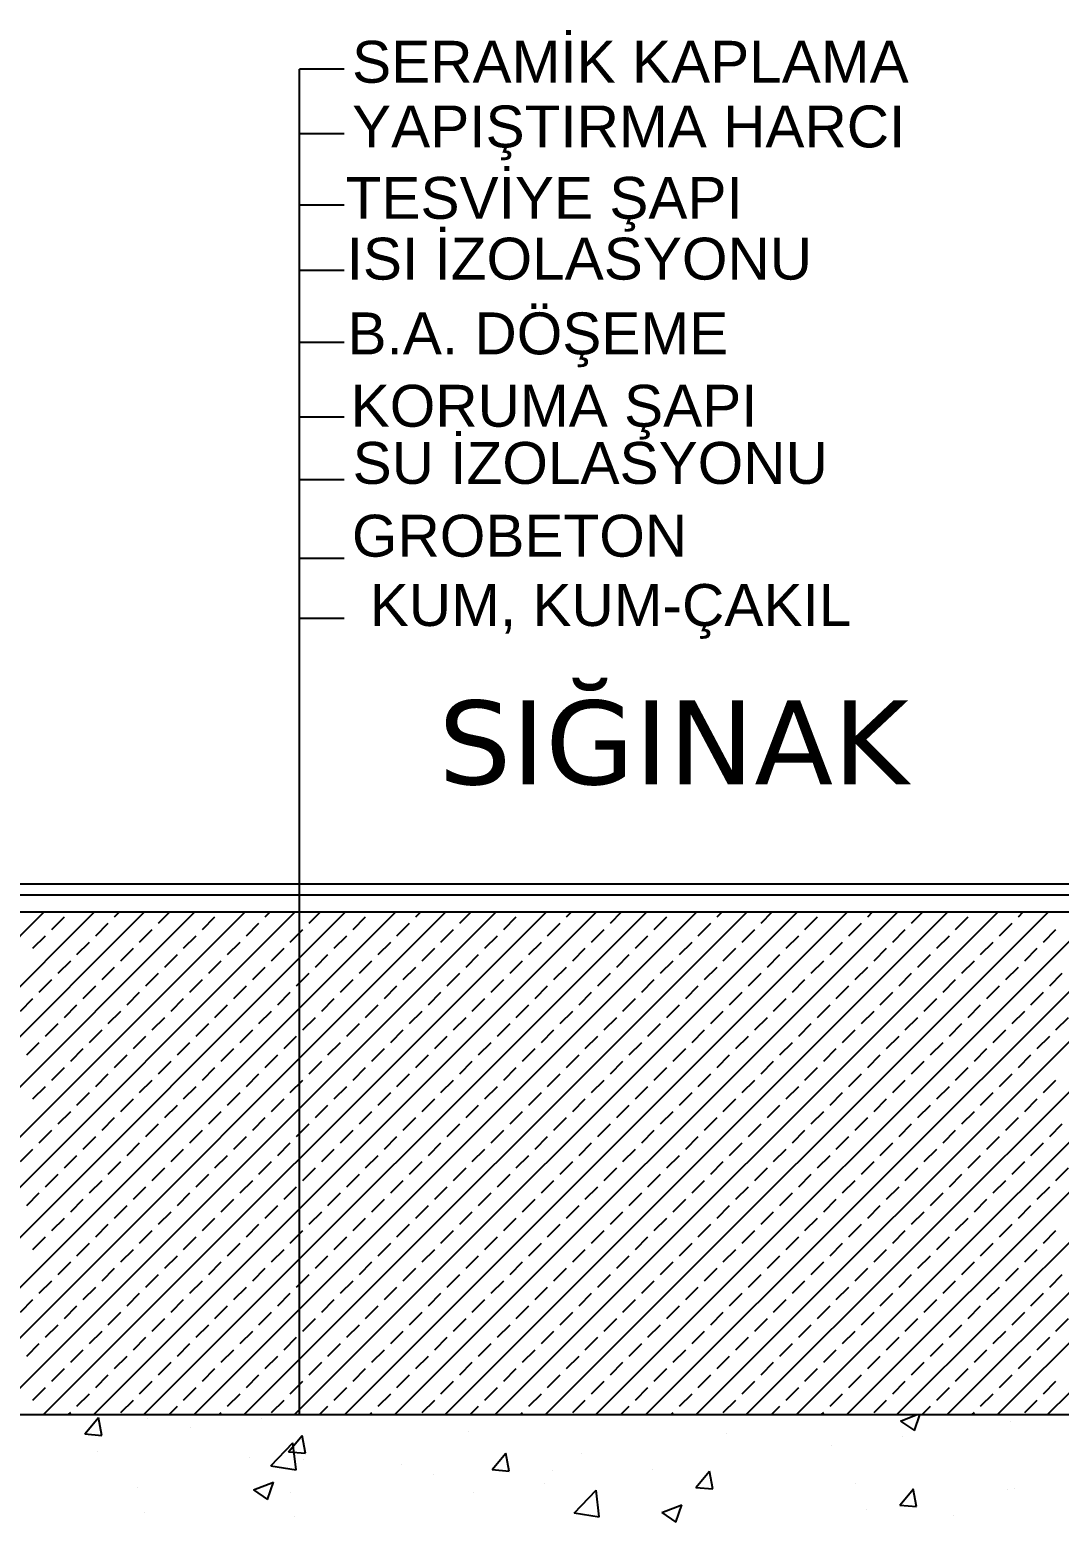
# Model space of a CAD drawing. Header units: millimetres. Extents: x 43168.9 to 43194.6, y -25545.1 to -25543.4.
# Drawn here: x 43183.8804 to 43183.954, y -25544.7902 to -25544.6834 of the extents above; entities that cross this region are included whole.
import ezdxf
from ezdxf.enums import TextEntityAlignment as Align

# ---------------------------------------------------------------- set-up
doc = ezdxf.new("R2010")
doc.units = ezdxf.units.MM
doc.header["$LTSCALE"] = 200
doc.linetypes.add('kesit_$0$HIDDEN2', pattern=[0.1875, 0.125, -0.0625])
for name, color, linetype in [('kaplama-gnl_sgh', 30, 'Continuous'), ('kesit_$0$izd-alt_sgh', 8, 'kesit_$0$HIDDEN2'), ('kolon-b.a_sgh', 6, 'Continuous'), ('tarama-betonarme_sgh', 223, 'Continuous'), ('tarama-zemin_sgh', 197, 'Continuous'), ('yazi-mahal_sgh', 12, 'Continuous'), ('yazi-malz_sgh', 7, 'Continuous')]:
    doc.layers.add(name, color=color, linetype=linetype)
doc.styles.add('1-200', font='arial.ttf', dxfattribs={"height": 60})
doc.styles.add('text1', font='VERDANA.TTF')

msp = doc.modelspace()

# ---------------------------------------------------------------- linework, layer by layer
at = {"layer": 'kaplama-gnl_sgh'}
for p, q in [((43184.03369, -25544.74456), (43183.80569, -25544.74456)), ((43184.03369, -25544.74536), (43183.80569, -25544.74536))]:
    msp.add_line(p, q, dxfattribs=at)
at = {"layer": 'kesit_$0$izd-alt_sgh'}
msp.add_line((43183.07862, -25544.74656), (43185.19931, -25544.74656), dxfattribs=at)
at = {"layer": 'kolon-b.a_sgh'}
for p, q in [((43183.80469, -25544.74656), (43185.04869, -25544.74656)), ((43185.05869, -25544.78256), (43183.80469, -25544.78256))]:
    msp.add_line(p, q, dxfattribs=at)
at = {"layer": 'tarama-betonarme_sgh'}
for p, q in [((43183.84538, -25544.78256), (43183.88138, -25544.74656)), ((43183.84898, -25544.78256), (43183.88498, -25544.74656)), ((43183.85257, -25544.78256), (43183.88857, -25544.74656)), ((43183.85616, -25544.78256), (43183.89216, -25544.74656)), ((43183.85975, -25544.78256), (43183.89575, -25544.74656)), ((43183.86334, -25544.78256), (43183.89934, -25544.74656)), ((43183.86694, -25544.78256), (43183.90294, -25544.74656)), ((43183.87053, -25544.78256), (43183.90653, -25544.74656)), ((43183.87412, -25544.78256), (43183.91012, -25544.74656)), ((43183.87771, -25544.78256), (43183.91371, -25544.74656)), ((43183.88131, -25544.78256), (43183.91731, -25544.74656)), ((43183.88193, -25544.74781), (43183.88283, -25544.74691)), ((43183.8849, -25544.78256), (43183.9209, -25544.74656)), ((43183.88642, -25544.74691), (43183.88677, -25544.74656)), ((43183.88849, -25544.78256), (43183.92449, -25544.74656)), ((43183.88956, -25544.74736), (43183.89036, -25544.74656)), ((43183.89208, -25544.78256), (43183.92808, -25544.74656)), ((43183.8927, -25544.74781), (43183.8936, -25544.74691)), ((43183.89567, -25544.78256), (43183.93167, -25544.74656)), ((43183.89719, -25544.74691), (43183.89755, -25544.74656)), ((43183.89927, -25544.78256), (43183.93527, -25544.74656)), ((43183.90034, -25544.74736), (43183.90114, -25544.74656)), ((43183.90286, -25544.78256), (43183.93886, -25544.74656)), ((43183.90348, -25544.74781), (43183.90438, -25544.74691)), ((43183.90645, -25544.78256), (43183.94245, -25544.74656)), ((43183.90797, -25544.74691), (43183.90832, -25544.74656)), ((43183.91004, -25544.78256), (43183.94604, -25544.74656)), ((43183.91111, -25544.74736), (43183.91192, -25544.74656)), ((43183.91363, -25544.78256), (43183.94963, -25544.74656)), ((43183.91426, -25544.74781), (43183.91516, -25544.74691)), ((43183.91723, -25544.78256), (43183.95323, -25544.74656)), ((43183.91875, -25544.74691), (43183.9191, -25544.74656)), ((43183.92082, -25544.78256), (43183.95682, -25544.74656)), ((43183.92189, -25544.74736), (43183.92269, -25544.74656)), ((43183.92441, -25544.78256), (43183.96041, -25544.74656)), ((43183.92503, -25544.74781), (43183.92593, -25544.74691)), ((43183.928, -25544.78256), (43183.964, -25544.74656)), ((43183.92952, -25544.74691), (43183.92988, -25544.74656)), ((43183.93159, -25544.78256), (43183.96759, -25544.74656)), ((43183.93267, -25544.74736), (43183.93347, -25544.74656)), ((43183.93519, -25544.78256), (43183.97119, -25544.74656)), ((43183.93581, -25544.74781), (43183.93671, -25544.74691)), ((43183.93878, -25544.78256), (43183.97478, -25544.74656)), ((43183.9403, -25544.74691), (43183.94065, -25544.74656)), ((43183.94237, -25544.78256), (43183.97837, -25544.74656)), ((43183.94344, -25544.74736), (43183.94425, -25544.74656)), ((43183.94596, -25544.78256), (43183.98196, -25544.74656)), ((43183.94659, -25544.74781), (43183.94748, -25544.74691)), ((43183.94956, -25544.78256), (43183.98556, -25544.74656)), ((43183.95108, -25544.74691), (43183.95143, -25544.74656)), ((43183.95315, -25544.78256), (43183.98915, -25544.74656)), ((43183.88507, -25544.74826), (43183.88597, -25544.74736)), ((43183.88821, -25544.74871), (43183.88911, -25544.74781)), ((43183.89585, -25544.74826), (43183.89675, -25544.74736)), ((43183.89899, -25544.74871), (43183.89989, -25544.74781)), ((43183.90662, -25544.74826), (43183.90752, -25544.74736)), ((43183.90977, -25544.74871), (43183.91067, -25544.74781)), ((43183.9174, -25544.74826), (43183.9183, -25544.74736)), ((43183.92054, -25544.74871), (43183.92144, -25544.74781)), ((43183.92818, -25544.74826), (43183.92907, -25544.74736)), ((43183.93132, -25544.74871), (43183.93222, -25544.74781)), ((43183.93895, -25544.74826), (43183.93985, -25544.74736)), ((43183.9421, -25544.74871), (43183.94299, -25544.74781)), ((43183.94973, -25544.74826), (43183.95063, -25544.74736)), ((43183.95287, -25544.74871), (43183.95377, -25544.74781)), ((43183.88058, -25544.74916), (43183.88148, -25544.74826)), ((43183.88372, -25544.74961), (43183.88462, -25544.74871)), ((43183.88687, -25544.75006), (43183.88777, -25544.74916)), ((43183.89136, -25544.74916), (43183.89226, -25544.74826)), ((43183.8945, -25544.74961), (43183.8954, -25544.74871)), ((43183.89764, -25544.75006), (43183.89854, -25544.74916)), ((43183.90213, -25544.74916), (43183.90303, -25544.74826)), ((43183.90528, -25544.74961), (43183.90618, -25544.74871)), ((43183.90842, -25544.75006), (43183.90932, -25544.74916)), ((43183.91291, -25544.74916), (43183.91381, -25544.74826)), ((43183.91605, -25544.74961), (43183.91695, -25544.74871)), ((43183.9192, -25544.75006), (43183.92009, -25544.74916)), ((43183.92369, -25544.74916), (43183.92458, -25544.74826)), ((43183.92683, -25544.74961), (43183.92773, -25544.74871)), ((43183.92997, -25544.75006), (43183.93087, -25544.74916)), ((43183.93446, -25544.74916), (43183.93536, -25544.74826)), ((43183.93761, -25544.74961), (43183.9385, -25544.74871)), ((43183.94075, -25544.75006), (43183.94165, -25544.74916)), ((43183.94524, -25544.74916), (43183.94614, -25544.74826)), ((43183.94838, -25544.74961), (43183.94928, -25544.74871)), ((43183.95153, -25544.75006), (43183.95242, -25544.74916)), ((43183.88238, -25544.75095), (43183.88328, -25544.75006)), ((43183.89001, -25544.7505), (43183.89091, -25544.74961)), ((43183.89315, -25544.75095), (43183.89405, -25544.75006)), ((43183.90079, -25544.7505), (43183.90168, -25544.74961)), ((43183.90393, -25544.75095), (43183.90483, -25544.75006)), ((43183.91156, -25544.7505), (43183.91246, -25544.74961)), ((43183.91471, -25544.75095), (43183.9156, -25544.75006)), ((43183.92234, -25544.7505), (43183.92324, -25544.74961)), ((43183.92548, -25544.75095), (43183.92638, -25544.75006)), ((43183.93312, -25544.7505), (43183.93401, -25544.74961)), ((43183.93626, -25544.75095), (43183.93716, -25544.75006)), ((43183.94389, -25544.7505), (43183.94479, -25544.74961)), ((43183.94704, -25544.75095), (43183.94793, -25544.75006)), ((43183.88552, -25544.7514), (43183.88642, -25544.7505)), ((43183.88866, -25544.75185), (43183.88956, -25544.75095)), ((43183.8963, -25544.7514), (43183.89719, -25544.7505)), ((43183.89944, -25544.75185), (43183.90034, -25544.75095)), ((43183.90707, -25544.7514), (43183.90797, -25544.7505)), ((43183.91022, -25544.75185), (43183.91111, -25544.75095)), ((43183.91785, -25544.7514), (43183.91875, -25544.7505)), ((43183.92099, -25544.75185), (43183.92189, -25544.75095)), ((43183.92863, -25544.7514), (43183.92952, -25544.7505)), ((43183.93177, -25544.75185), (43183.93267, -25544.75095)), ((43183.9394, -25544.7514), (43183.9403, -25544.7505)), ((43183.94255, -25544.75185), (43183.94344, -25544.75095)), ((43183.95018, -25544.7514), (43183.95108, -25544.7505)), ((43183.95332, -25544.75185), (43183.95422, -25544.75095)), ((43183.88103, -25544.7523), (43183.88193, -25544.7514)), ((43183.88417, -25544.75275), (43183.88507, -25544.75185)), ((43183.88732, -25544.7532), (43183.88821, -25544.7523)), ((43183.89181, -25544.7523), (43183.8927, -25544.7514)), ((43183.89495, -25544.75275), (43183.89585, -25544.75185)), ((43183.89809, -25544.7532), (43183.89899, -25544.7523)), ((43183.90258, -25544.7523), (43183.90348, -25544.7514)), ((43183.90573, -25544.75275), (43183.90662, -25544.75185)), ((43183.90887, -25544.7532), (43183.90977, -25544.7523)), ((43183.91336, -25544.7523), (43183.91426, -25544.7514)), ((43183.9165, -25544.75275), (43183.9174, -25544.75185)), ((43183.91965, -25544.7532), (43183.92054, -25544.7523)), ((43183.92414, -25544.7523), (43183.92503, -25544.7514)), ((43183.92728, -25544.75275), (43183.92818, -25544.75185)), ((43183.93042, -25544.7532), (43183.93132, -25544.7523)), ((43183.93491, -25544.7523), (43183.93581, -25544.7514)), ((43183.93805, -25544.75275), (43183.93895, -25544.75185)), ((43183.9412, -25544.7532), (43183.9421, -25544.7523)), ((43183.94569, -25544.7523), (43183.94659, -25544.7514)), ((43183.94883, -25544.75275), (43183.94973, -25544.75185)), ((43183.95197, -25544.7532), (43183.95287, -25544.7523)), ((43183.87968, -25544.75365), (43183.88058, -25544.75275)), ((43183.88283, -25544.7541), (43183.88372, -25544.7532)), ((43183.89046, -25544.75365), (43183.89136, -25544.75275)), ((43183.8936, -25544.7541), (43183.8945, -25544.7532)), ((43183.90124, -25544.75365), (43183.90213, -25544.75275)), ((43183.90438, -25544.7541), (43183.90528, -25544.7532)), ((43183.91201, -25544.75365), (43183.91291, -25544.75275)), ((43183.91516, -25544.7541), (43183.91605, -25544.7532)), ((43183.92279, -25544.75365), (43183.92369, -25544.75275)), ((43183.92593, -25544.7541), (43183.92683, -25544.7532)), ((43183.93356, -25544.75365), (43183.93446, -25544.75275)), ((43183.93671, -25544.7541), (43183.93761, -25544.7532)), ((43183.94434, -25544.75365), (43183.94524, -25544.75275)), ((43183.94748, -25544.7541), (43183.94838, -25544.7532)), ((43183.88148, -25544.75544), (43183.88238, -25544.75455)), ((43183.88597, -25544.75455), (43183.88687, -25544.75365)), ((43183.88911, -25544.75499), (43183.89001, -25544.7541)), ((43183.89226, -25544.75544), (43183.89315, -25544.75455)), ((43183.89675, -25544.75455), (43183.89764, -25544.75365)), ((43183.89989, -25544.75499), (43183.90079, -25544.7541)), ((43183.90303, -25544.75544), (43183.90393, -25544.75455)), ((43183.90752, -25544.75455), (43183.90842, -25544.75365)), ((43183.91067, -25544.75499), (43183.91156, -25544.7541)), ((43183.91381, -25544.75544), (43183.91471, -25544.75455)), ((43183.9183, -25544.75455), (43183.9192, -25544.75365)), ((43183.92144, -25544.75499), (43183.92234, -25544.7541)), ((43183.92458, -25544.75544), (43183.92548, -25544.75455)), ((43183.92907, -25544.75455), (43183.92997, -25544.75365)), ((43183.93222, -25544.75499), (43183.93312, -25544.7541)), ((43183.93536, -25544.75544), (43183.93626, -25544.75455)), ((43183.93985, -25544.75455), (43183.94075, -25544.75365)), ((43183.94299, -25544.75499), (43183.94389, -25544.7541)), ((43183.94614, -25544.75544), (43183.94704, -25544.75455)), ((43183.95063, -25544.75455), (43183.95153, -25544.75365)), ((43183.95377, -25544.75499), (43183.95467, -25544.7541)), ((43183.88462, -25544.75589), (43183.88552, -25544.75499)), ((43183.88777, -25544.75634), (43183.88866, -25544.75544)), ((43183.8954, -25544.75589), (43183.8963, -25544.75499)), ((43183.89854, -25544.75634), (43183.89944, -25544.75544)), ((43183.90618, -25544.75589), (43183.90707, -25544.75499)), ((43183.90932, -25544.75634), (43183.91022, -25544.75544)), ((43183.91695, -25544.75589), (43183.91785, -25544.75499)), ((43183.92009, -25544.75634), (43183.92099, -25544.75544)), ((43183.92773, -25544.75589), (43183.92863, -25544.75499)), ((43183.93087, -25544.75634), (43183.93177, -25544.75544)), ((43183.9385, -25544.75589), (43183.9394, -25544.75499)), ((43183.94165, -25544.75634), (43183.94255, -25544.75544)), ((43183.94928, -25544.75589), (43183.95018, -25544.75499)), ((43183.95242, -25544.75634), (43183.95332, -25544.75544)), ((43183.88013, -25544.75679), (43183.88103, -25544.75589)), ((43183.88328, -25544.75724), (43183.88417, -25544.75634)), ((43183.89091, -25544.75679), (43183.89181, -25544.75589)), ((43183.89405, -25544.75724), (43183.89495, -25544.75634)), ((43183.90168, -25544.75679), (43183.90258, -25544.75589)), ((43183.90483, -25544.75724), (43183.90573, -25544.75634)), ((43183.91246, -25544.75679), (43183.91336, -25544.75589)), ((43183.9156, -25544.75724), (43183.9165, -25544.75634)), ((43183.92324, -25544.75679), (43183.92414, -25544.75589)), ((43183.92638, -25544.75724), (43183.92728, -25544.75634)), ((43183.93401, -25544.75679), (43183.93491, -25544.75589)), ((43183.93716, -25544.75724), (43183.93805, -25544.75634)), ((43183.94479, -25544.75679), (43183.94569, -25544.75589)), ((43183.94793, -25544.75724), (43183.94883, -25544.75634)), ((43183.88193, -25544.75859), (43183.88283, -25544.75769)), ((43183.88642, -25544.75769), (43183.88732, -25544.75679)), ((43183.88956, -25544.75814), (43183.89046, -25544.75724)), ((43183.8927, -25544.75859), (43183.8936, -25544.75769)), ((43183.89719, -25544.75769), (43183.89809, -25544.75679)), ((43183.90034, -25544.75814), (43183.90124, -25544.75724)), ((43183.90348, -25544.75859), (43183.90438, -25544.75769)), ((43183.90797, -25544.75769), (43183.90887, -25544.75679)), ((43183.91111, -25544.75814), (43183.91201, -25544.75724)), ((43183.91426, -25544.75859), (43183.91516, -25544.75769)), ((43183.91875, -25544.75769), (43183.91965, -25544.75679)), ((43183.92189, -25544.75814), (43183.92279, -25544.75724)), ((43183.92503, -25544.75859), (43183.92593, -25544.75769)), ((43183.92952, -25544.75769), (43183.93042, -25544.75679)), ((43183.93267, -25544.75814), (43183.93356, -25544.75724)), ((43183.93581, -25544.75859), (43183.93671, -25544.75769)), ((43183.9403, -25544.75769), (43183.9412, -25544.75679)), ((43183.94344, -25544.75814), (43183.94434, -25544.75724)), ((43183.94659, -25544.75859), (43183.94748, -25544.75769)), ((43183.95108, -25544.75769), (43183.95197, -25544.75679)), ((43183.88507, -25544.75904), (43183.88597, -25544.75814)), ((43183.88821, -25544.75949), (43183.88911, -25544.75859)), ((43183.89585, -25544.75904), (43183.89675, -25544.75814)), ((43183.89899, -25544.75949), (43183.89989, -25544.75859)), ((43183.90662, -25544.75904), (43183.90752, -25544.75814)), ((43183.90977, -25544.75949), (43183.91067, -25544.75859)), ((43183.9174, -25544.75904), (43183.9183, -25544.75814)), ((43183.92054, -25544.75949), (43183.92144, -25544.75859)), ((43183.92818, -25544.75904), (43183.92907, -25544.75814)), ((43183.93132, -25544.75949), (43183.93222, -25544.75859)), ((43183.93895, -25544.75904), (43183.93985, -25544.75814)), ((43183.9421, -25544.75949), (43183.94299, -25544.75859)), ((43183.94973, -25544.75904), (43183.95063, -25544.75814)), ((43183.95287, -25544.75949), (43183.95377, -25544.75859)), ((43183.88058, -25544.75993), (43183.88148, -25544.75904)), ((43183.88372, -25544.76038), (43183.88462, -25544.75949)), ((43183.89136, -25544.75993), (43183.89226, -25544.75904)), ((43183.8945, -25544.76038), (43183.8954, -25544.75949)), ((43183.90213, -25544.75993), (43183.90303, -25544.75904)), ((43183.90528, -25544.76038), (43183.90618, -25544.75949)), ((43183.91291, -25544.75993), (43183.91381, -25544.75904)), ((43183.91605, -25544.76038), (43183.91695, -25544.75949)), ((43183.92369, -25544.75993), (43183.92458, -25544.75904)), ((43183.92683, -25544.76038), (43183.92773, -25544.75949)), ((43183.93446, -25544.75993), (43183.93536, -25544.75904)), ((43183.93761, -25544.76038), (43183.9385, -25544.75949)), ((43183.94524, -25544.75993), (43183.94614, -25544.75904)), ((43183.94838, -25544.76038), (43183.94928, -25544.75949)), ((43183.88238, -25544.76173), (43183.88328, -25544.76083)), ((43183.88687, -25544.76083), (43183.88777, -25544.75993)), ((43183.89001, -25544.76128), (43183.89091, -25544.76038)), ((43183.89315, -25544.76173), (43183.89405, -25544.76083)), ((43183.89764, -25544.76083), (43183.89854, -25544.75993)), ((43183.90079, -25544.76128), (43183.90168, -25544.76038)), ((43183.90393, -25544.76173), (43183.90483, -25544.76083)), ((43183.90842, -25544.76083), (43183.90932, -25544.75993)), ((43183.91156, -25544.76128), (43183.91246, -25544.76038)), ((43183.91471, -25544.76173), (43183.9156, -25544.76083)), ((43183.9192, -25544.76083), (43183.92009, -25544.75993)), ((43183.92234, -25544.76128), (43183.92324, -25544.76038)), ((43183.92548, -25544.76173), (43183.92638, -25544.76083)), ((43183.92997, -25544.76083), (43183.93087, -25544.75993)), ((43183.93312, -25544.76128), (43183.93401, -25544.76038)), ((43183.93626, -25544.76173), (43183.93716, -25544.76083)), ((43183.94075, -25544.76083), (43183.94165, -25544.75993)), ((43183.94389, -25544.76128), (43183.94479, -25544.76038)), ((43183.94704, -25544.76173), (43183.94793, -25544.76083)), ((43183.95153, -25544.76083), (43183.95242, -25544.75993)), ((43183.88552, -25544.76218), (43183.88642, -25544.76128)), ((43183.88866, -25544.76263), (43183.88956, -25544.76173)), ((43183.8963, -25544.76218), (43183.89719, -25544.76128)), ((43183.89944, -25544.76263), (43183.90034, -25544.76173)), ((43183.90707, -25544.76218), (43183.90797, -25544.76128)), ((43183.91022, -25544.76263), (43183.91111, -25544.76173)), ((43183.91785, -25544.76218), (43183.91875, -25544.76128)), ((43183.92099, -25544.76263), (43183.92189, -25544.76173)), ((43183.92863, -25544.76218), (43183.92952, -25544.76128)), ((43183.93177, -25544.76263), (43183.93267, -25544.76173)), ((43183.9394, -25544.76218), (43183.9403, -25544.76128)), ((43183.94255, -25544.76263), (43183.94344, -25544.76173)), ((43183.95018, -25544.76218), (43183.95108, -25544.76128)), ((43183.95332, -25544.76263), (43183.95422, -25544.76173)), ((43183.88103, -25544.76308), (43183.88193, -25544.76218)), ((43183.88417, -25544.76353), (43183.88507, -25544.76263)), ((43183.88732, -25544.76398), (43183.88821, -25544.76308)), ((43183.89181, -25544.76308), (43183.8927, -25544.76218)), ((43183.89495, -25544.76353), (43183.89585, -25544.76263)), ((43183.89809, -25544.76398), (43183.89899, -25544.76308)), ((43183.90258, -25544.76308), (43183.90348, -25544.76218)), ((43183.90573, -25544.76353), (43183.90662, -25544.76263)), ((43183.90887, -25544.76398), (43183.90977, -25544.76308)), ((43183.91336, -25544.76308), (43183.91426, -25544.76218)), ((43183.9165, -25544.76353), (43183.9174, -25544.76263)), ((43183.91965, -25544.76398), (43183.92054, -25544.76308)), ((43183.92414, -25544.76308), (43183.92503, -25544.76218)), ((43183.92728, -25544.76353), (43183.92818, -25544.76263)), ((43183.93042, -25544.76398), (43183.93132, -25544.76308)), ((43183.93491, -25544.76308), (43183.93581, -25544.76218)), ((43183.93805, -25544.76353), (43183.93895, -25544.76263)), ((43183.9412, -25544.76398), (43183.9421, -25544.76308)), ((43183.94569, -25544.76308), (43183.94659, -25544.76218)), ((43183.94883, -25544.76353), (43183.94973, -25544.76263)), ((43183.95197, -25544.76398), (43183.95287, -25544.76308)), ((43183.87968, -25544.76442), (43183.88058, -25544.76353)), ((43183.88283, -25544.76487), (43183.88372, -25544.76398)), ((43183.89046, -25544.76442), (43183.89136, -25544.76353)), ((43183.8936, -25544.76487), (43183.8945, -25544.76398)), ((43183.90124, -25544.76442), (43183.90213, -25544.76353)), ((43183.90438, -25544.76487), (43183.90528, -25544.76398)), ((43183.91201, -25544.76442), (43183.91291, -25544.76353)), ((43183.91516, -25544.76487), (43183.91605, -25544.76398)), ((43183.92279, -25544.76442), (43183.92369, -25544.76353)), ((43183.92593, -25544.76487), (43183.92683, -25544.76398)), ((43183.93356, -25544.76442), (43183.93446, -25544.76353)), ((43183.93671, -25544.76487), (43183.93761, -25544.76398)), ((43183.94434, -25544.76442), (43183.94524, -25544.76353)), ((43183.94748, -25544.76487), (43183.94838, -25544.76398)), ((43183.88597, -25544.76532), (43183.88687, -25544.76442)), ((43183.88911, -25544.76577), (43183.89001, -25544.76487)), ((43183.89675, -25544.76532), (43183.89764, -25544.76442)), ((43183.89989, -25544.76577), (43183.90079, -25544.76487)), ((43183.90752, -25544.76532), (43183.90842, -25544.76442)), ((43183.91067, -25544.76577), (43183.91156, -25544.76487)), ((43183.9183, -25544.76532), (43183.9192, -25544.76442)), ((43183.92144, -25544.76577), (43183.92234, -25544.76487)), ((43183.92907, -25544.76532), (43183.92997, -25544.76442)), ((43183.93222, -25544.76577), (43183.93312, -25544.76487)), ((43183.93985, -25544.76532), (43183.94075, -25544.76442)), ((43183.94299, -25544.76577), (43183.94389, -25544.76487)), ((43183.95063, -25544.76532), (43183.95153, -25544.76442)), ((43183.95377, -25544.76577), (43183.95467, -25544.76487)), ((43183.88148, -25544.76622), (43183.88238, -25544.76532)), ((43183.88462, -25544.76667), (43183.88552, -25544.76577)), ((43183.88777, -25544.76712), (43183.88866, -25544.76622)), ((43183.89226, -25544.76622), (43183.89315, -25544.76532)), ((43183.8954, -25544.76667), (43183.8963, -25544.76577)), ((43183.89854, -25544.76712), (43183.89944, -25544.76622)), ((43183.90303, -25544.76622), (43183.90393, -25544.76532)), ((43183.90618, -25544.76667), (43183.90707, -25544.76577)), ((43183.90932, -25544.76712), (43183.91022, -25544.76622)), ((43183.91381, -25544.76622), (43183.91471, -25544.76532)), ((43183.91695, -25544.76667), (43183.91785, -25544.76577)), ((43183.92009, -25544.76712), (43183.92099, -25544.76622)), ((43183.92458, -25544.76622), (43183.92548, -25544.76532)), ((43183.92773, -25544.76667), (43183.92863, -25544.76577)), ((43183.93087, -25544.76712), (43183.93177, -25544.76622)), ((43183.93536, -25544.76622), (43183.93626, -25544.76532)), ((43183.9385, -25544.76667), (43183.9394, -25544.76577)), ((43183.94165, -25544.76712), (43183.94255, -25544.76622)), ((43183.94614, -25544.76622), (43183.94704, -25544.76532)), ((43183.94928, -25544.76667), (43183.95018, -25544.76577)), ((43183.95242, -25544.76712), (43183.95332, -25544.76622)), ((43183.88013, -25544.76757), (43183.88103, -25544.76667)), ((43183.88328, -25544.76802), (43183.88417, -25544.76712)), ((43183.89091, -25544.76757), (43183.89181, -25544.76667)), ((43183.89405, -25544.76802), (43183.89495, -25544.76712)), ((43183.90168, -25544.76757), (43183.90258, -25544.76667)), ((43183.90483, -25544.76802), (43183.90573, -25544.76712)), ((43183.91246, -25544.76757), (43183.91336, -25544.76667)), ((43183.9156, -25544.76802), (43183.9165, -25544.76712)), ((43183.92324, -25544.76757), (43183.92414, -25544.76667)), ((43183.92638, -25544.76802), (43183.92728, -25544.76712)), ((43183.93401, -25544.76757), (43183.93491, -25544.76667)), ((43183.93716, -25544.76802), (43183.93805, -25544.76712)), ((43183.94479, -25544.76757), (43183.94569, -25544.76667)), ((43183.94793, -25544.76802), (43183.94883, -25544.76712)), ((43183.88642, -25544.76847), (43183.88732, -25544.76757)), ((43183.88956, -25544.76891), (43183.89046, -25544.76802)), ((43183.89719, -25544.76847), (43183.89809, -25544.76757)), ((43183.90034, -25544.76891), (43183.90124, -25544.76802)), ((43183.90797, -25544.76847), (43183.90887, -25544.76757)), ((43183.91111, -25544.76891), (43183.91201, -25544.76802)), ((43183.91875, -25544.76847), (43183.91965, -25544.76757)), ((43183.92189, -25544.76891), (43183.92279, -25544.76802)), ((43183.92952, -25544.76847), (43183.93042, -25544.76757)), ((43183.93267, -25544.76891), (43183.93356, -25544.76802)), ((43183.9403, -25544.76847), (43183.9412, -25544.76757)), ((43183.94344, -25544.76891), (43183.94434, -25544.76802)), ((43183.95108, -25544.76847), (43183.95197, -25544.76757)), ((43183.88193, -25544.76936), (43183.88283, -25544.76847)), ((43183.88507, -25544.76981), (43183.88597, -25544.76891)), ((43183.88821, -25544.77026), (43183.88911, -25544.76936)), ((43183.8927, -25544.76936), (43183.8936, -25544.76847)), ((43183.89585, -25544.76981), (43183.89675, -25544.76891)), ((43183.89899, -25544.77026), (43183.89989, -25544.76936)), ((43183.90348, -25544.76936), (43183.90438, -25544.76847)), ((43183.90662, -25544.76981), (43183.90752, -25544.76891)), ((43183.90977, -25544.77026), (43183.91067, -25544.76936)), ((43183.91426, -25544.76936), (43183.91516, -25544.76847)), ((43183.9174, -25544.76981), (43183.9183, -25544.76891)), ((43183.92054, -25544.77026), (43183.92144, -25544.76936)), ((43183.92503, -25544.76936), (43183.92593, -25544.76847)), ((43183.92818, -25544.76981), (43183.92907, -25544.76891)), ((43183.93132, -25544.77026), (43183.93222, -25544.76936)), ((43183.93581, -25544.76936), (43183.93671, -25544.76847)), ((43183.93895, -25544.76981), (43183.93985, -25544.76891)), ((43183.9421, -25544.77026), (43183.94299, -25544.76936)), ((43183.94659, -25544.76936), (43183.94748, -25544.76847)), ((43183.94973, -25544.76981), (43183.95063, -25544.76891)), ((43183.95287, -25544.77026), (43183.95377, -25544.76936)), ((43183.88058, -25544.77071), (43183.88148, -25544.76981)), ((43183.88372, -25544.77116), (43183.88462, -25544.77026)), ((43183.89136, -25544.77071), (43183.89226, -25544.76981)), ((43183.8945, -25544.77116), (43183.8954, -25544.77026)), ((43183.90213, -25544.77071), (43183.90303, -25544.76981)), ((43183.90528, -25544.77116), (43183.90618, -25544.77026)), ((43183.91291, -25544.77071), (43183.91381, -25544.76981)), ((43183.91605, -25544.77116), (43183.91695, -25544.77026)), ((43183.92369, -25544.77071), (43183.92458, -25544.76981)), ((43183.92683, -25544.77116), (43183.92773, -25544.77026)), ((43183.93446, -25544.77071), (43183.93536, -25544.76981)), ((43183.93761, -25544.77116), (43183.9385, -25544.77026)), ((43183.94524, -25544.77071), (43183.94614, -25544.76981)), ((43183.94838, -25544.77116), (43183.94928, -25544.77026)), ((43183.88238, -25544.77251), (43183.88328, -25544.77161)), ((43183.88687, -25544.77161), (43183.88777, -25544.77071)), ((43183.89001, -25544.77206), (43183.89091, -25544.77116)), ((43183.89315, -25544.77251), (43183.89405, -25544.77161)), ((43183.89764, -25544.77161), (43183.89854, -25544.77071)), ((43183.90079, -25544.77206), (43183.90168, -25544.77116)), ((43183.90393, -25544.77251), (43183.90483, -25544.77161)), ((43183.90842, -25544.77161), (43183.90932, -25544.77071)), ((43183.91156, -25544.77206), (43183.91246, -25544.77116)), ((43183.91471, -25544.77251), (43183.9156, -25544.77161)), ((43183.9192, -25544.77161), (43183.92009, -25544.77071)), ((43183.92234, -25544.77206), (43183.92324, -25544.77116)), ((43183.92548, -25544.77251), (43183.92638, -25544.77161)), ((43183.92997, -25544.77161), (43183.93087, -25544.77071)), ((43183.93312, -25544.77206), (43183.93401, -25544.77116)), ((43183.93626, -25544.77251), (43183.93716, -25544.77161)), ((43183.94075, -25544.77161), (43183.94165, -25544.77071)), ((43183.94389, -25544.77206), (43183.94479, -25544.77116)), ((43183.94704, -25544.77251), (43183.94793, -25544.77161)), ((43183.95153, -25544.77161), (43183.95242, -25544.77071)), ((43183.88552, -25544.77296), (43183.88642, -25544.77206)), ((43183.88866, -25544.7734), (43183.88956, -25544.77251)), ((43183.8963, -25544.77296), (43183.89719, -25544.77206)), ((43183.89944, -25544.7734), (43183.90034, -25544.77251)), ((43183.90707, -25544.77296), (43183.90797, -25544.77206)), ((43183.91022, -25544.7734), (43183.91111, -25544.77251)), ((43183.91785, -25544.77296), (43183.91875, -25544.77206)), ((43183.92099, -25544.7734), (43183.92189, -25544.77251)), ((43183.92863, -25544.77296), (43183.92952, -25544.77206)), ((43183.93177, -25544.7734), (43183.93267, -25544.77251)), ((43183.9394, -25544.77296), (43183.9403, -25544.77206)), ((43183.94255, -25544.7734), (43183.94344, -25544.77251)), ((43183.95018, -25544.77296), (43183.95108, -25544.77206)), ((43183.95332, -25544.7734), (43183.95422, -25544.77251)), ((43183.88103, -25544.77385), (43183.88193, -25544.77296)), ((43183.88417, -25544.7743), (43183.88507, -25544.7734)), ((43183.89181, -25544.77385), (43183.8927, -25544.77296)), ((43183.89495, -25544.7743), (43183.89585, -25544.7734)), ((43183.90258, -25544.77385), (43183.90348, -25544.77296)), ((43183.90573, -25544.7743), (43183.90662, -25544.7734)), ((43183.91336, -25544.77385), (43183.91426, -25544.77296)), ((43183.9165, -25544.7743), (43183.9174, -25544.7734)), ((43183.92414, -25544.77385), (43183.92503, -25544.77296)), ((43183.92728, -25544.7743), (43183.92818, -25544.7734)), ((43183.93491, -25544.77385), (43183.93581, -25544.77296)), ((43183.93805, -25544.7743), (43183.93895, -25544.7734)), ((43183.94569, -25544.77385), (43183.94659, -25544.77296)), ((43183.94883, -25544.7743), (43183.94973, -25544.7734)), ((43183.87968, -25544.7752), (43183.88058, -25544.7743)), ((43183.88283, -25544.77565), (43183.88372, -25544.77475)), ((43183.88732, -25544.77475), (43183.88821, -25544.77385)), ((43183.89046, -25544.7752), (43183.89136, -25544.7743)), ((43183.8936, -25544.77565), (43183.8945, -25544.77475)), ((43183.89809, -25544.77475), (43183.89899, -25544.77385)), ((43183.90124, -25544.7752), (43183.90213, -25544.7743)), ((43183.90438, -25544.77565), (43183.90528, -25544.77475)), ((43183.90887, -25544.77475), (43183.90977, -25544.77385)), ((43183.91201, -25544.7752), (43183.91291, -25544.7743)), ((43183.91516, -25544.77565), (43183.91605, -25544.77475)), ((43183.91965, -25544.77475), (43183.92054, -25544.77385)), ((43183.92279, -25544.7752), (43183.92369, -25544.7743)), ((43183.92593, -25544.77565), (43183.92683, -25544.77475)), ((43183.93042, -25544.77475), (43183.93132, -25544.77385)), ((43183.93356, -25544.7752), (43183.93446, -25544.7743)), ((43183.93671, -25544.77565), (43183.93761, -25544.77475)), ((43183.9412, -25544.77475), (43183.9421, -25544.77385)), ((43183.94434, -25544.7752), (43183.94524, -25544.7743)), ((43183.94748, -25544.77565), (43183.94838, -25544.77475)), ((43183.95197, -25544.77475), (43183.95287, -25544.77385)), ((43183.88597, -25544.7761), (43183.88687, -25544.7752)), ((43183.88911, -25544.77655), (43183.89001, -25544.77565)), ((43183.89675, -25544.7761), (43183.89764, -25544.7752)), ((43183.89989, -25544.77655), (43183.90079, -25544.77565)), ((43183.90752, -25544.7761), (43183.90842, -25544.7752)), ((43183.91067, -25544.77655), (43183.91156, -25544.77565)), ((43183.9183, -25544.7761), (43183.9192, -25544.7752)), ((43183.92144, -25544.77655), (43183.92234, -25544.77565)), ((43183.92907, -25544.7761), (43183.92997, -25544.7752)), ((43183.93222, -25544.77655), (43183.93312, -25544.77565)), ((43183.93985, -25544.7761), (43183.94075, -25544.7752)), ((43183.94299, -25544.77655), (43183.94389, -25544.77565)), ((43183.95063, -25544.7761), (43183.95153, -25544.7752)), ((43183.95377, -25544.77655), (43183.95467, -25544.77565)), ((43183.88148, -25544.777), (43183.88238, -25544.7761)), ((43183.88462, -25544.77745), (43183.88552, -25544.77655)), ((43183.89226, -25544.777), (43183.89315, -25544.7761)), ((43183.8954, -25544.77745), (43183.8963, -25544.77655)), ((43183.90303, -25544.777), (43183.90393, -25544.7761)), ((43183.90618, -25544.77745), (43183.90707, -25544.77655)), ((43183.91381, -25544.777), (43183.91471, -25544.7761)), ((43183.91695, -25544.77745), (43183.91785, -25544.77655)), ((43183.92458, -25544.777), (43183.92548, -25544.7761)), ((43183.92773, -25544.77745), (43183.92863, -25544.77655)), ((43183.93536, -25544.777), (43183.93626, -25544.7761)), ((43183.9385, -25544.77745), (43183.9394, -25544.77655)), ((43183.94614, -25544.777), (43183.94704, -25544.7761)), ((43183.94928, -25544.77745), (43183.95018, -25544.77655)), ((43183.88013, -25544.77834), (43183.88103, -25544.77745)), ((43183.88328, -25544.77879), (43183.88417, -25544.77789)), ((43183.88777, -25544.77789), (43183.88866, -25544.777)), ((43183.89091, -25544.77834), (43183.89181, -25544.77745)), ((43183.89405, -25544.77879), (43183.89495, -25544.77789)), ((43183.89854, -25544.77789), (43183.89944, -25544.777)), ((43183.90168, -25544.77834), (43183.90258, -25544.77745)), ((43183.90483, -25544.77879), (43183.90573, -25544.77789)), ((43183.90932, -25544.77789), (43183.91022, -25544.777)), ((43183.91246, -25544.77834), (43183.91336, -25544.77745)), ((43183.9156, -25544.77879), (43183.9165, -25544.77789)), ((43183.92009, -25544.77789), (43183.92099, -25544.777)), ((43183.92324, -25544.77834), (43183.92414, -25544.77745)), ((43183.92638, -25544.77879), (43183.92728, -25544.77789)), ((43183.93087, -25544.77789), (43183.93177, -25544.777)), ((43183.93401, -25544.77834), (43183.93491, -25544.77745)), ((43183.93716, -25544.77879), (43183.93805, -25544.77789)), ((43183.94165, -25544.77789), (43183.94255, -25544.777)), ((43183.94479, -25544.77834), (43183.94569, -25544.77745)), ((43183.94793, -25544.77879), (43183.94883, -25544.77789)), ((43183.95242, -25544.77789), (43183.95332, -25544.777)), ((43183.88642, -25544.77924), (43183.88732, -25544.77834)), ((43183.88956, -25544.77969), (43183.89046, -25544.77879)), ((43183.89719, -25544.77924), (43183.89809, -25544.77834)), ((43183.90034, -25544.77969), (43183.90124, -25544.77879)), ((43183.90797, -25544.77924), (43183.90887, -25544.77834)), ((43183.91111, -25544.77969), (43183.91201, -25544.77879)), ((43183.91875, -25544.77924), (43183.91965, -25544.77834)), ((43183.92189, -25544.77969), (43183.92279, -25544.77879)), ((43183.92952, -25544.77924), (43183.93042, -25544.77834)), ((43183.93267, -25544.77969), (43183.93356, -25544.77879)), ((43183.9403, -25544.77924), (43183.9412, -25544.77834)), ((43183.94344, -25544.77969), (43183.94434, -25544.77879)), ((43183.95108, -25544.77924), (43183.95197, -25544.77834)), ((43183.88193, -25544.78014), (43183.88283, -25544.77924)), ((43183.88507, -25544.78059), (43183.88597, -25544.77969)), ((43183.88821, -25544.78104), (43183.88911, -25544.78014)), ((43183.8927, -25544.78014), (43183.8936, -25544.77924)), ((43183.89585, -25544.78059), (43183.89675, -25544.77969)), ((43183.89899, -25544.78104), (43183.89989, -25544.78014)), ((43183.90348, -25544.78014), (43183.90438, -25544.77924)), ((43183.90662, -25544.78059), (43183.90752, -25544.77969)), ((43183.90977, -25544.78104), (43183.91067, -25544.78014)), ((43183.91426, -25544.78014), (43183.91516, -25544.77924)), ((43183.9174, -25544.78059), (43183.9183, -25544.77969)), ((43183.92054, -25544.78104), (43183.92144, -25544.78014)), ((43183.92503, -25544.78014), (43183.92593, -25544.77924)), ((43183.92818, -25544.78059), (43183.92907, -25544.77969)), ((43183.93132, -25544.78104), (43183.93222, -25544.78014)), ((43183.93581, -25544.78014), (43183.93671, -25544.77924)), ((43183.93895, -25544.78059), (43183.93985, -25544.77969)), ((43183.9421, -25544.78104), (43183.94299, -25544.78014)), ((43183.94659, -25544.78014), (43183.94748, -25544.77924)), ((43183.94973, -25544.78059), (43183.95063, -25544.77969)), ((43183.95287, -25544.78104), (43183.95377, -25544.78014)), ((43183.88058, -25544.78149), (43183.88148, -25544.78059)), ((43183.88372, -25544.78194), (43183.88462, -25544.78104)), ((43183.89136, -25544.78149), (43183.89226, -25544.78059)), ((43183.8945, -25544.78194), (43183.8954, -25544.78104)), ((43183.90213, -25544.78149), (43183.90303, -25544.78059)), ((43183.90528, -25544.78194), (43183.90618, -25544.78104)), ((43183.91291, -25544.78149), (43183.91381, -25544.78059)), ((43183.91605, -25544.78194), (43183.91695, -25544.78104)), ((43183.92369, -25544.78149), (43183.92458, -25544.78059)), ((43183.92683, -25544.78194), (43183.92773, -25544.78104)), ((43183.93446, -25544.78149), (43183.93536, -25544.78059)), ((43183.93761, -25544.78194), (43183.9385, -25544.78104)), ((43183.94524, -25544.78149), (43183.94614, -25544.78059)), ((43183.94838, -25544.78194), (43183.94928, -25544.78104)), ((43183.88687, -25544.78238), (43183.88777, -25544.78149)), ((43183.89029, -25544.78256), (43183.89091, -25544.78194)), ((43183.89764, -25544.78238), (43183.89854, -25544.78149)), ((43183.90106, -25544.78256), (43183.90168, -25544.78194)), ((43183.90842, -25544.78238), (43183.90932, -25544.78149)), ((43183.91184, -25544.78256), (43183.91246, -25544.78194)), ((43183.9192, -25544.78238), (43183.92009, -25544.78149)), ((43183.92261, -25544.78256), (43183.92324, -25544.78194)), ((43183.92997, -25544.78238), (43183.93087, -25544.78149)), ((43183.93339, -25544.78256), (43183.93401, -25544.78194)), ((43183.94075, -25544.78238), (43183.94165, -25544.78149)), ((43183.94417, -25544.78256), (43183.94479, -25544.78194)), ((43183.95153, -25544.78238), (43183.95242, -25544.78149)), ((43183.8831, -25544.78256), (43183.88328, -25544.78238)), ((43183.89388, -25544.78256), (43183.89405, -25544.78238)), ((43183.90465, -25544.78256), (43183.90483, -25544.78238)), ((43183.91543, -25544.78256), (43183.9156, -25544.78238)), ((43183.92621, -25544.78256), (43183.92638, -25544.78238)), ((43183.93698, -25544.78256), (43183.93716, -25544.78238)), ((43183.94776, -25544.78256), (43183.94793, -25544.78238))]:
    msp.add_line(p, q, dxfattribs=at)
at = {"layer": 'tarama-zemin_sgh'}
for p, q in [((43183.88429, -25544.78392), (43183.88527, -25544.78275)), ((43183.8855, -25544.78402), (43183.88526, -25544.78275)), ((43183.88879, -25544.78279), (43183.88879, -25544.78279)), ((43183.89691, -25544.7828), (43183.89691, -25544.7828)), ((43183.94049, -25544.78257), (43183.94049, -25544.78257)), ((43183.94264, -25544.78299), (43183.94377, -25544.78256)), ((43183.94264, -25544.78299), (43183.94365, -25544.78368)), ((43183.94365, -25544.78368), (43183.94403, -25544.78256)), ((43183.95049, -25544.78306), (43183.95049, -25544.78306)), ((43183.88429, -25544.78392), (43183.88551, -25544.78402)), ((43183.89182, -25544.78347), (43183.89182, -25544.78347)), ((43183.89887, -25544.78519), (43183.89984, -25544.78402)), ((43183.90007, -25544.7853), (43183.89984, -25544.78402)), ((43183.91175, -25544.78372), (43183.91175, -25544.78372)), ((43183.93022, -25544.78387), (43183.93022, -25544.78387)), ((43183.9428, -25544.78407), (43183.9428, -25544.78407)), ((43183.88522, -25544.78517), (43183.88522, -25544.78517)), ((43183.8976, -25544.78621), (43183.89918, -25544.78456)), ((43183.89887, -25544.78519), (43183.90008, -25544.7853)), ((43183.89941, -25544.78649), (43183.89918, -25544.78456)), ((43183.91344, -25544.78647), (43183.91442, -25544.7853)), ((43183.91465, -25544.78657), (43183.91441, -25544.7853)), ((43183.91979, -25544.7853), (43183.91979, -25544.7853)), ((43183.93771, -25544.78474), (43183.93771, -25544.78474)), ((43183.89606, -25544.78563), (43183.89606, -25544.78563)), ((43183.8976, -25544.78621), (43183.89941, -25544.78649)), ((43183.8999, -25544.78575), (43183.8999, -25544.78575)), ((43183.90691, -25544.78609), (43183.90691, -25544.78609)), ((43183.91344, -25544.78647), (43183.91465, -25544.78657)), ((43183.91776, -25544.78655), (43183.91776, -25544.78655)), ((43183.92488, -25544.78643), (43183.92488, -25544.78643)), ((43183.92801, -25544.78774), (43183.92899, -25544.78657)), ((43183.92922, -25544.78785), (43183.92899, -25544.78658)), ((43183.89636, -25544.78792), (43183.89779, -25544.78737)), ((43183.89737, -25544.7886), (43183.89779, -25544.78737)), ((43183.90924, -25544.78683), (43183.90924, -25544.78683)), ((43183.91718, -25544.78744), (43183.91718, -25544.78744)), ((43183.92861, -25544.78701), (43183.92861, -25544.78701)), ((43183.93945, -25544.78746), (43183.93945, -25544.78746)), ((43183.88805, -25544.78778), (43183.88805, -25544.78778)), ((43183.89636, -25544.78792), (43183.89737, -25544.7886)), ((43183.89897, -25544.78813), (43183.89897, -25544.78813)), ((43183.91209, -25544.78811), (43183.91209, -25544.78811)), ((43183.91929, -25544.78958), (43183.92087, -25544.78793)), ((43183.92109, -25544.78986), (43183.92087, -25544.78793)), ((43183.92801, -25544.78774), (43183.92923, -25544.78785)), ((43183.94259, -25544.78902), (43183.94357, -25544.78785)), ((43183.9438, -25544.78912), (43183.94356, -25544.78785)), ((43183.9503, -25544.78792), (43183.9503, -25544.78792)), ((43183.95079, -25544.78781), (43183.95079, -25544.78781)), ((43183.88854, -25544.78956), (43183.88854, -25544.78956)), ((43183.91929, -25544.78957), (43183.92109, -25544.78985)), ((43183.92557, -25544.78955), (43183.92699, -25544.789)), ((43183.92557, -25544.78955), (43183.92658, -25544.79023)), ((43183.92658, -25544.79023), (43183.92699, -25544.789)), ((43183.94024, -25544.78934), (43183.94024, -25544.78934)), ((43183.94259, -25544.78902), (43183.9438, -25544.78912)), ((43183.94646, -25544.78974), (43183.94646, -25544.78974)), ((43183.89926, -25544.7898), (43183.89926, -25544.7898))]:
    msp.add_line(p, q, dxfattribs=at)
at = {"layer": 'yazi-malz_sgh'}
for p, q in [((43183.89964, -25544.78256), (43183.89964, -25544.68623)), ((43183.90284, -25544.68623), (43183.89964, -25544.68623)), ((43183.90284, -25544.69086), (43183.89964, -25544.69086)), ((43183.90284, -25544.69597), (43183.89964, -25544.69597)), ((43183.90284, -25544.70066), (43183.89964, -25544.70066)), ((43183.90284, -25544.70579), (43183.89964, -25544.70579)), ((43183.90284, -25544.71114), (43183.89964, -25544.71114)), ((43183.90284, -25544.71563), (43183.89964, -25544.71563)), ((43183.90284, -25544.72125), (43183.89964, -25544.72125)), ((43183.90284, -25544.72556), (43183.89964, -25544.72556))]:
    msp.add_line(p, q, dxfattribs=at)

# ---------------------------------------------------------------- texts
at = {"layer": 'yazi-mahal_sgh', "style": 'text1'}
msp.add_text('SIĞINAK', height=0.006, dxfattribs=at).set_placement((43183.94322, -25544.73742), align=Align.RIGHT)
at = {"layer": 'yazi-malz_sgh', "style": '1-200'}
for s, p in [('SERAMİK KAPLAMA', (43183.90341, -25544.68721)), ('YAPIŞTIRMA HARCI', (43183.90341, -25544.69184)), ('TESVİYE ŞAPI', (43183.90295, -25544.69695)), ('ISI İZOLASYONU', (43183.90302, -25544.7013)), ('B.A. DÖŞEME', (43183.90308, -25544.70665)), ('KORUMA ŞAPI', (43183.90331, -25544.71183)), ('SU İZOLASYONU', (43183.90345, -25544.71592)), ('GROBETON', (43183.9034, -25544.72113)), ('KUM, KUM-ÇAKIL  ', (43183.90467, -25544.72609))]:
    msp.add_text(s, height=0.003, rotation=360, dxfattribs=at).set_placement(p)

doc.saveas('drawing.dxf')
